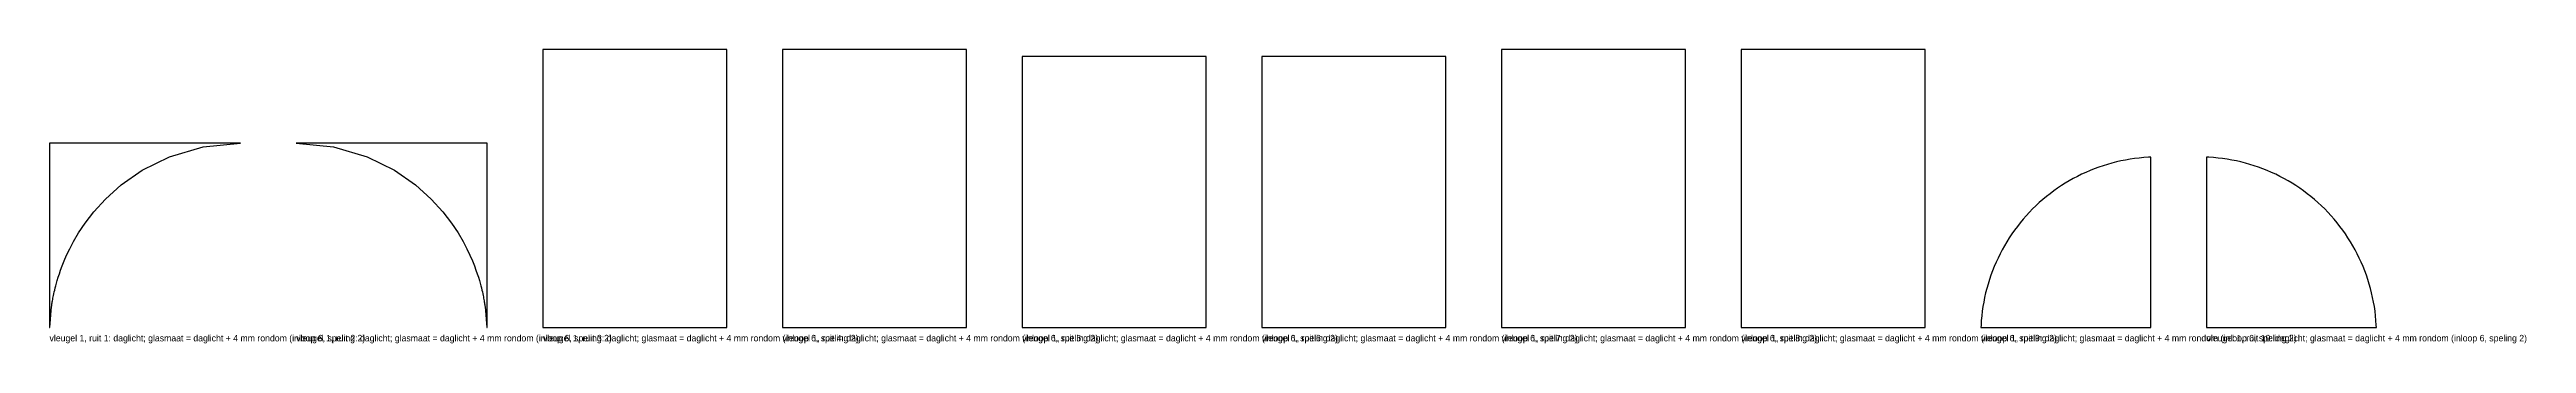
# Model space of a CAD drawing. Header units: millimetres. Extents: x 0 to 5332, y -34 to 597.
import ezdxf

# ---------------------------------------------------------------- set-up
doc = ezdxf.new("R2010")
doc.units = ezdxf.units.MM

msp = doc.modelspace()

# ---------------------------------------------------------------- linework, layer by layer
at = {"layer": 'DAGLICHT'}
for p, q in [((1458, 596.6667), (1062, 596.6667)), ((1062, 596.6667), (1062, 0)), ((1458, 0), (1458, 596.6667)), ((1974, 596.6667), (1578, 596.6667)), ((1578, 596.6667), (1578, 0)), ((1974, 0), (1974, 596.6667)), ((3522, 596.6667), (3126, 596.6667)), ((3126, 596.6667), (3126, 0)), ((3522, 0), (3522, 596.6667)), ((4038, 596.6667), (3642, 596.6667)), ((3642, 596.6667), (3642, 0)), ((4038, 0), (4038, 596.6667)), ((2490, 581.6667), (2094, 581.6667)), ((2094, 581.6667), (2094, 0)), ((2490, 0), (2490, 581.6667)), ((3006, 581.6667), (2610, 581.6667)), ((2610, 581.6667), (2610, 0)), ((3006, 0), (3006, 581.6667)), ((411, 396), (0, 396)), ((0, 396), (0, 0)), ((258.3584, 366.6039), (330.3963, 388.0187)), ((330.3963, 388.0187), (411, 396)), ((531, 396), (611.6037, 388.0187)), ((942, 396), (531, 396)), ((611.6037, 388.0187), (683.6416, 366.6039)), ((942, 0), (942, 396)), ((154.2503, 305.9371), (199.5422, 337.4296)), ((199.5422, 337.4296), (258.3584, 366.6039)), ((683.6416, 366.6039), (742.4578, 337.4296)), ((742.4578, 337.4296), (787.7497, 305.9371)), ((4365.7016, 324.4735), (4356.8745, 319.8293)), ((4374.6472, 328.885), (4365.7016, 324.4735)), ((4383.7053, 333.0608), (4374.6472, 328.885)), ((4392.8696, 336.9981), (4383.7053, 333.0608)), ((4402.1338, 340.6941), (4392.8696, 336.9981)), ((4411.4915, 344.1464), (4402.1338, 340.6941)), ((4420.9365, 347.3525), (4411.4915, 344.1464)), ((4430.4621, 350.3103), (4420.9365, 347.3525)), ((4440.0619, 353.0177), (4430.4621, 350.3103)), ((4449.7293, 355.4729), (4440.0619, 353.0177)), ((4459.4576, 357.6742), (4449.7293, 355.4729)), ((4469.2402, 359.6201), (4459.4576, 357.6742)), ((4479.0704, 361.3093), (4469.2402, 359.6201)), ((4488.9415, 362.7405), (4479.0704, 361.3093)), ((4498.8466, 363.9128), (4488.9415, 362.7405)), ((4508.779, 364.8255), (4498.8466, 363.9128)), ((4518.7319, 365.4779), (4508.779, 364.8255)), ((4523.6719, 365.6719), (4518.7319, 365.4779)), ((4523.6719, 0), (4523.6719, 365.6719)), ((4648.6119, 365.4779), (4643.6719, 365.6719)), ((4643.6719, 365.6719), (4643.6719, 0)), ((4658.5649, 364.8255), (4648.6119, 365.4779)), ((4668.4973, 363.9128), (4658.5649, 364.8255)), ((4678.4024, 362.7405), (4668.4973, 363.9128)), ((4688.2735, 361.3093), (4678.4024, 362.7405)), ((4698.1037, 359.6201), (4688.2735, 361.3093)), ((4707.8863, 357.6742), (4698.1037, 359.6201)), ((4717.6146, 355.4729), (4707.8863, 357.6742)), ((4727.282, 353.0177), (4717.6146, 355.4729)), ((4736.8818, 350.3103), (4727.282, 353.0177)), ((4746.4074, 347.3525), (4736.8818, 350.3103)), ((4755.8524, 344.1464), (4746.4074, 347.3525)), ((4765.2101, 340.6941), (4755.8524, 344.1464)), ((4774.4743, 336.9981), (4765.2101, 340.6941)), ((4783.6386, 333.0608), (4774.4743, 336.9981)), ((4792.6967, 328.885), (4783.6386, 333.0608)), ((4801.6423, 324.4735), (4792.6967, 328.885)), ((4810.4694, 319.8293), (4801.6423, 324.4735)), ((95.2611, 248.1158), (120.3791, 275.6209)), ((120.3791, 275.6209), (154.2503, 305.9371)), ((787.7497, 305.9371), (821.6209, 275.6209)), ((821.6209, 275.6209), (846.7389, 248.1158)), ((4283.7332, 268.1382), (4276.4089, 261.3676)), ((4291.2322, 274.7147), (4283.7332, 268.1382)), ((4298.9009, 281.0926), (4291.2322, 274.7147)), ((4306.7338, 287.2676), (4298.9009, 281.0926)), ((4314.7258, 293.2355), (4306.7338, 287.2676)), ((4322.8712, 298.9921), (4314.7258, 293.2355)), ((4331.1645, 304.5335), (4322.8712, 298.9921)), ((4339.6, 309.8559), (4331.1645, 304.5335)), ((4348.1719, 314.9557), (4339.6, 309.8559)), ((4356.8745, 319.8293), (4348.1719, 314.9557)), ((4819.1719, 314.9557), (4810.4694, 319.8293)), ((4827.7439, 309.8559), (4819.1719, 314.9557)), ((4836.1794, 304.5335), (4827.7439, 309.8559)), ((4844.4727, 298.9921), (4836.1794, 304.5335)), ((4852.6181, 293.2355), (4844.4727, 298.9921)), ((4860.6101, 287.2676), (4852.6181, 293.2355)), ((4868.443, 281.0926), (4860.6101, 287.2676)), ((4876.1117, 274.7147), (4868.443, 281.0926)), ((4883.6107, 268.1382), (4876.1117, 274.7147)), ((4890.935, 261.3676), (4883.6107, 268.1382)), ((62.4727, 202.8296), (76.5555, 223.8889)), ((76.5555, 223.8889), (95.2611, 248.1158)), ((846.7389, 248.1158), (865.4445, 223.8889)), ((865.4445, 223.8889), (879.5273, 202.8296)), ((4236.4043, 216.9381), (4230.4365, 208.9462)), ((4242.5793, 224.7711), (4236.4043, 216.9381)), ((4248.9573, 232.4397), (4242.5793, 224.7711)), ((4255.5338, 239.9388), (4248.9573, 232.4397)), ((4262.3043, 247.2631), (4255.5338, 239.9388)), ((4269.2643, 254.4077), (4262.3043, 247.2631)), ((4276.4089, 261.3676), (4269.2643, 254.4077)), ((4898.0796, 254.4077), (4890.935, 261.3676)), ((4905.0396, 247.2631), (4898.0796, 254.4077)), ((4911.8101, 239.9388), (4905.0396, 247.2631)), ((4918.3866, 232.4397), (4911.8101, 239.9388)), ((4924.7646, 224.7711), (4918.3866, 232.4397)), ((4930.9396, 216.9381), (4924.7646, 224.7711)), ((4936.9074, 208.9462), (4930.9396, 216.9381)), ((36.8394, 155.073), (43.3904, 168.8048)), ((43.3904, 168.8048), (51.7214, 184.5992)), ((51.7214, 184.5992), (62.4727, 202.8296)), ((879.5273, 202.8296), (890.2786, 184.5992)), ((890.2786, 184.5992), (898.6096, 168.8048)), ((898.6096, 168.8048), (905.1606, 155.073)), ((4203.8426, 166.7975), (4199.1985, 157.9704)), ((4208.7163, 175.5), (4203.8426, 166.7975)), ((4213.816, 184.072), (4208.7163, 175.5)), ((4219.1385, 192.5075), (4213.816, 184.072)), ((4224.6799, 200.8008), (4219.1385, 192.5075)), ((4230.4365, 208.9462), (4224.6799, 200.8008)), ((4942.664, 200.8008), (4936.9074, 208.9462)), ((4948.2054, 192.5075), (4942.664, 200.8008)), ((4953.5278, 184.072), (4948.2054, 192.5075)), ((4958.6276, 175.5), (4953.5278, 184.072)), ((4963.5013, 166.7975), (4958.6276, 175.5)), ((4968.1454, 157.9704), (4963.5013, 166.7975)), ((16.7008, 100.9704), (18.7087, 107.591)), ((18.7087, 107.591), (21.0912, 114.9696)), ((21.0912, 114.9696), (23.9441, 123.2343)), ((23.9441, 123.2343), (27.395, 132.5404)), ((27.395, 132.5404), (31.6154, 143.0769)), ((31.6154, 143.0769), (36.8394, 155.073)), ((905.1606, 155.073), (910.3846, 143.0769)), ((910.3846, 143.0769), (914.605, 132.5404)), ((914.605, 132.5404), (918.0559, 123.2343)), ((918.0559, 123.2343), (920.9088, 114.9696)), ((920.9088, 114.9696), (923.2913, 107.591)), ((923.2913, 107.591), (925.2992, 100.9704)), ((4179.5255, 112.1804), (4176.3194, 102.7355)), ((4182.9778, 121.5382), (4179.5255, 112.1804)), ((4186.6738, 130.8024), (4182.9778, 121.5382)), ((4190.6111, 139.9667), (4186.6738, 130.8024)), ((4194.787, 149.0247), (4190.6111, 139.9667)), ((4199.1985, 157.9704), (4194.787, 149.0247)), ((4972.5569, 149.0247), (4968.1454, 157.9704)), ((4976.7328, 139.9667), (4972.5569, 149.0247)), ((4980.67, 130.8024), (4976.7328, 139.9667)), ((4984.3661, 121.5382), (4980.67, 130.8024)), ((4987.8184, 112.1804), (4984.3661, 121.5382)), ((4991.0245, 102.7355), (4987.8184, 112.1804)), ((5.5921, 52.568), (5.9759, 54.8317)), ((5.9759, 54.8317), (6.4003, 57.25)), ((6.4003, 57.25), (6.8711, 59.8387)), ((6.8711, 59.8387), (7.3954, 62.6163)), ((7.3954, 62.6163), (7.9813, 65.6037)), ((7.9813, 65.6037), (8.639, 68.8252)), ((8.639, 68.8252), (9.3805, 72.3086)), ((9.3805, 72.3086), (10.2204, 76.0863)), ((10.2204, 76.0863), (11.1766, 80.196)), ((11.1766, 80.196), (12.2714, 84.6821)), ((12.2714, 84.6821), (13.5324, 89.5967)), ((13.5324, 89.5967), (14.9941, 95.0016)), ((14.9941, 95.0016), (16.7008, 100.9704)), ((925.2992, 100.9704), (927.0059, 95.0016)), ((927.0059, 95.0016), (928.4676, 89.5967)), ((928.4676, 89.5967), (929.7286, 84.6821)), ((929.7286, 84.6821), (930.8234, 80.196)), ((930.8234, 80.196), (931.7796, 76.0863)), ((931.7796, 76.0863), (932.6195, 72.3086)), ((932.6195, 72.3086), (933.361, 68.8252)), ((933.361, 68.8252), (934.0187, 65.6037)), ((934.0187, 65.6037), (934.6046, 62.6163)), ((934.6046, 62.6163), (935.1289, 59.8387)), ((935.1289, 59.8387), (935.5997, 57.25)), ((935.5997, 57.25), (936.0241, 54.8317)), ((936.0241, 54.8317), (936.4079, 52.568)), ((4164.0518, 54.4317), (4162.3627, 44.6015)), ((4165.9977, 64.2144), (4164.0518, 54.4317)), ((4168.199, 73.9427), (4165.9977, 64.2144)), ((4170.6542, 83.6101), (4168.199, 73.9427)), ((4173.3616, 93.2098), (4170.6542, 83.6101)), ((4176.3194, 102.7355), (4173.3616, 93.2098)), ((4993.9823, 93.2098), (4991.0245, 102.7355)), ((4996.6897, 83.6101), (4993.9823, 93.2098)), ((4999.1449, 73.9427), (4996.6897, 83.6101)), ((5001.3462, 64.2144), (4999.1449, 73.9427)), ((5003.2921, 54.4317), (5001.3462, 64.2144)), ((5004.9812, 44.6015), (5003.2921, 54.4317)), ((0, 0), (0.2775, 0.1001)), ((0.2775, 0.1001), (4.3734, 44.798)), ((4.3734, 44.798), (4.6379, 46.57)), ((4.6379, 46.57), (4.9271, 48.4489)), ((4.9271, 48.4489), (5.2439, 50.4445)), ((5.2439, 50.4445), (5.5921, 52.568)), ((936.4079, 52.568), (936.7561, 50.4445)), ((936.7561, 50.4445), (937.0729, 48.4489)), ((937.0729, 48.4489), (937.3621, 46.57)), ((937.3621, 46.57), (937.6266, 44.798)), ((937.6266, 44.798), (941.7225, 0.1001)), ((941.7225, 0.1001), (942, 0)), ((1062, 0), (1458, 0)), ((1578, 0), (1974, 0)), ((2094, 0), (2490, 0)), ((2610, 0), (3006, 0)), ((3126, 0), (3522, 0)), ((3642, 0), (4038, 0)), ((4158.1941, 4.94), (4158, 0)), ((4158, 0), (4523.6719, 0)), ((4158.8464, 14.8929), (4158.1941, 4.94)), ((4159.7591, 24.8253), (4158.8464, 14.8929)), ((4160.9315, 34.7305), (4159.7591, 24.8253)), ((4162.3627, 44.6015), (4160.9315, 34.7305)), ((4643.6719, 0), (5009.3439, 0)), ((5006.4124, 34.7305), (5004.9812, 44.6015)), ((5007.5848, 24.8253), (5006.4124, 34.7305)), ((5008.4974, 14.8929), (5007.5848, 24.8253)), ((5009.1498, 4.94), (5008.4974, 14.8929)), ((5009.3439, 0), (5009.1498, 4.94))]:
    msp.add_line(p, q, dxfattribs=at)

# ---------------------------------------------------------------- texts
at = {"layer": 'TEKST'}
for s, p in [('vleugel 1, ruit 1: daglicht; glasmaat = daglicht + 4 mm rondom (inloop 6, speling 2)', (0, -30)), ('vleugel 1, ruit 2: daglicht; glasmaat = daglicht + 4 mm rondom (inloop 6, speling 2)', (531, -30)), ('vleugel 1, ruit 3: daglicht; glasmaat = daglicht + 4 mm rondom (inloop 6, speling 2)', (1062, -30)), ('vleugel 1, ruit 4: daglicht; glasmaat = daglicht + 4 mm rondom (inloop 6, speling 2)', (1578, -30)), ('vleugel 1, ruit 5: daglicht; glasmaat = daglicht + 4 mm rondom (inloop 6, speling 2)', (2094, -30)), ('vleugel 1, ruit 6: daglicht; glasmaat = daglicht + 4 mm rondom (inloop 6, speling 2)', (2610, -30)), ('vleugel 1, ruit 7: daglicht; glasmaat = daglicht + 4 mm rondom (inloop 6, speling 2)', (3126, -30)), ('vleugel 1, ruit 8: daglicht; glasmaat = daglicht + 4 mm rondom (inloop 6, speling 2)', (3642, -30)), ('vleugel 1, ruit 9: daglicht; glasmaat = daglicht + 4 mm rondom (inloop 6, speling 2)', (4158, -30)), ('vleugel 1, ruit 10: daglicht; glasmaat = daglicht + 4 mm rondom (inloop 6, speling 2)', (4643.6719, -30))]:
    msp.add_text(s, height=14, dxfattribs=at).set_placement(p)

doc.saveas('drawing.dxf')
